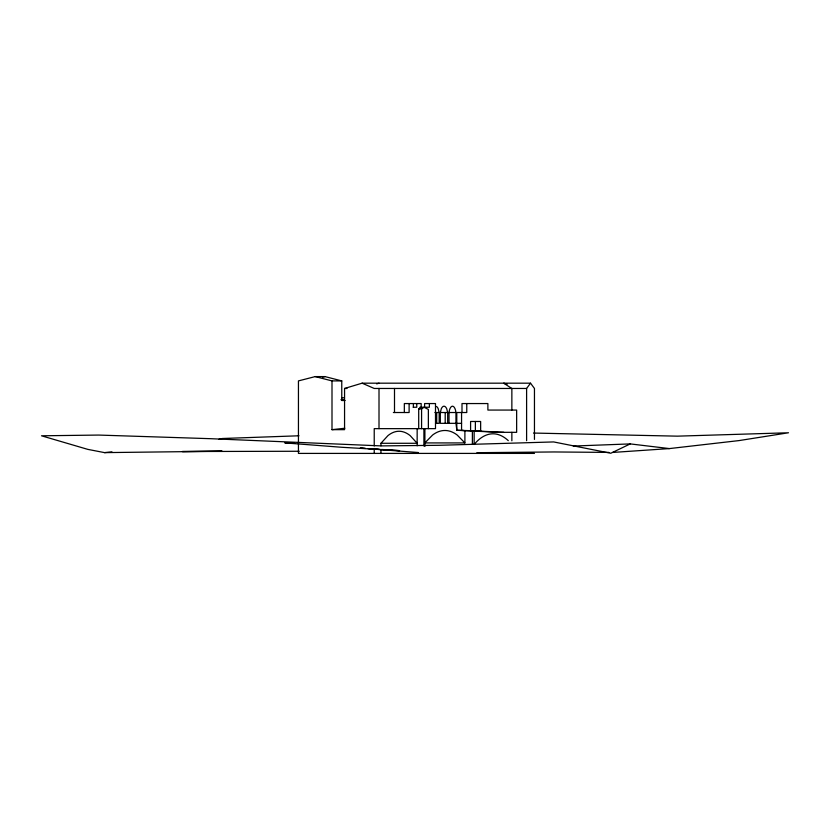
<?xml version="1.0" encoding="UTF-8"?>
<svg xmlns="http://www.w3.org/2000/svg" width="830" height="830" viewBox="0 0 830 830"><rect width="100%" height="100%" fill="white"/><g stroke="black" fill="none" stroke-linecap="round" stroke-linejoin="round"><path stroke-width="1.25" d="M526.604 440.678L526.604 388.461L530.526 383.18L534.458 388.461L534.458 439.402M418.704 428.643L418.704 408.951L421.173 407.25L421.173 403.556L404.335 403.556L404.335 412.52M418.704 408.951L421.578 408.951L424.047 407.25L428.363 409.439L428.363 428.643M533.503 433.053L677.394 436.155L788.5 432.772L739.042 440.585L669.405 448.584L630.24 443.905L610.787 453.253L553.652 441.934L439.008 445.305L381.198 445.897L210.55 438.686L98.677 435.065L41.5 435.792L87.752 449.362L104.528 452.62L222.15 451.198L182.33 451.53L299.267 451.261M534.458 453.408L298.447 453.408L298.447 380.897L315.224 376.592L332 380.897L332 429.66L344.564 429.66L344.564 388.461L362.108 383.18L530.526 383.18M376.696 383.885L379.03 383.18M322.59 377.204L324.987 376.592L341.763 380.897L341.763 400.506L344.813 400.506L341.234 399.77M218.829 439.35L222.399 438.499L298.976 435.781M332 429.66L344.803 428.249M104.528 452.62L111.967 451.873M612.696 452.443L669.405 448.584M573.271 446.052L630.24 443.905M476.877 452.692L554.035 451.956L608.867 452.412M315.224 376.592L324.987 376.592M332 380.897L341.763 380.897M344.564 388.461L346.982 388.461M526.604 388.461L374.226 388.461L362.108 383.18M341.887 397.788L344.45 397.788M413.174 407.25L416.764 407.25L416.764 403.556M419.907 407.25L429.38 407.25L429.38 403.556M393.368 412.52L409.117 412.52L409.117 403.556M434.899 412.52L439.174 412.52L439.174 423.331L435.511 423.331M440.056 412.52L447.671 412.52L447.671 423.331L440.336 423.331L440.336 412.52L441.311 408.692A9.358 3.953 -90 0 1 446.696 408.692L447.671 412.52M448.293 412.52L455.95 412.52L455.95 423.331L456.78 429.577M448.293 423.331L455.95 423.331M456.78 423.331L461.563 423.331M466.771 403.556L466.771 412.52L456.78 412.52L456.78 430.272L480.643 430.967L480.643 421.484L470.589 421.484L470.589 430.708M480.643 430.967L475.86 430.967L503.82 432.326M464.893 442.919L424.877 442.919L432.617 435.013A95.689 40.4 -90 0 1 457.174 435.013L464.893 442.919L464.893 430.666L461.563 430.272L461.563 412.52M381.022 443.282L417.158 443.282L410.176 435.636A81.558 34.424 90 0 0 387.932 435.636L380.949 443.282L380.949 445.814M461.999 412.52L461.999 403.556L487.884 403.556L487.884 410.062L516.644 410.062L516.644 432.326L499.038 432.326L456.78 430.272M294.588 443.303L284.835 442.898L341.721 447.277L399.604 450.638L381.821 449.476M365.314 448.397L360.23 448.065L365.397 448.459M369.122 448.646L379.279 449.31M367.981 448.657L418.31 452.537M341.13 399.77L344.813 400.506M507.109 384.311L503.665 383.18L511.861 388.461L511.861 410.062M439.174 412.52L438.199 408.692A9.358 3.953 -90 0 0 436.497 406.482M511.861 432.326L511.861 440.813M475.372 421.484L475.372 430.708M474.138 431.112L474.138 444.444A99.175 41.863 -90 0 1 508.292 440.657M472.384 430.895L472.384 444.455M449.02 423.331L449.02 412.52A8.476 3.579 -90 0 1 452.485 406.192A8.476 3.579 -90 0 1 455.95 412.52M445.202 412.52L445.202 423.331M436.705 412.52L436.705 423.331M424.898 428.643L424.898 446.416M424.597 407.25L424.597 403.556L435.501 403.556L435.501 428.643L374.226 428.643L374.226 445.98M423.902 428.643L423.902 445.98M421.578 408.951L421.578 428.643M417.158 428.643L417.158 445.814M413.382 403.556L413.382 407.25M394.499 388.461L394.499 412.52M380.949 449.611L380.949 453.408M379.009 388.461L379.009 428.643M374.226 448.459L374.226 453.408"/></g></svg>
